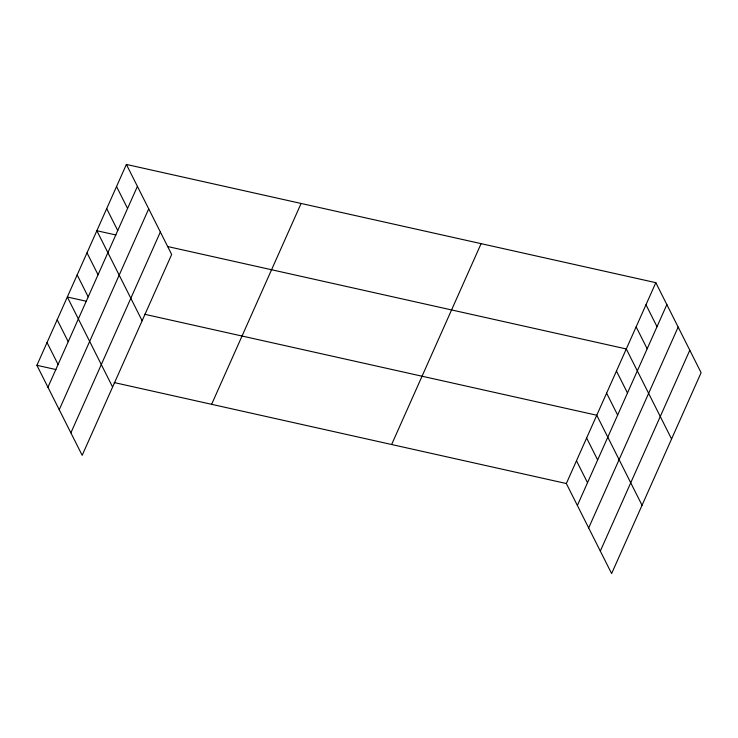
<?xml version="1.0" encoding="UTF-8"?>
<svg xmlns="http://www.w3.org/2000/svg" width="738" height="738" viewBox="0 0 738 738"><rect width="100%" height="100%" fill="white"/><g stroke="black" fill="none" stroke-linecap="round" stroke-linejoin="round"><path stroke-width="1.11" d="M126.382 164.436L171.659 254.472L82.176 455.328L36.9 365.301L126.382 164.436L655.824 282.672L701.1 372.699L611.617 573.564L566.341 483.528L114.178 382.561M47.933 387.238L137.416 186.373M59.234 409.71L148.716 208.845M70.876 432.865L160.358 232M211.612 404.323L301.095 203.457M391.629 444.516L481.102 243.651M566.341 483.528L655.824 282.672M577.374 505.465L666.857 304.6M588.675 527.938L678.157 327.072M600.317 551.092L689.799 350.227M115.894 234.979L96.853 230.726L142.13 320.753M167.406 246.483L626.294 348.954L671.571 438.981M86.364 301.261L67.324 297.008L112.6 387.035M144.602 314.268L596.765 415.236L642.042 505.272M36.9 365.301L55.94 369.554M645.981 304.766L657.014 326.703M636.138 326.86L647.171 348.797M616.451 371.048L627.485 392.985M606.608 393.142L617.641 415.079M586.627 438.003L597.651 459.94M576.479 460.77L587.513 482.707M116.539 186.529L127.573 208.467M106.696 208.633L117.729 230.56M87.01 252.82L98.043 274.757M77.167 274.914L88.2 296.851M57.186 319.775L68.219 341.712M47.038 342.533L58.071 364.471"/></g></svg>
